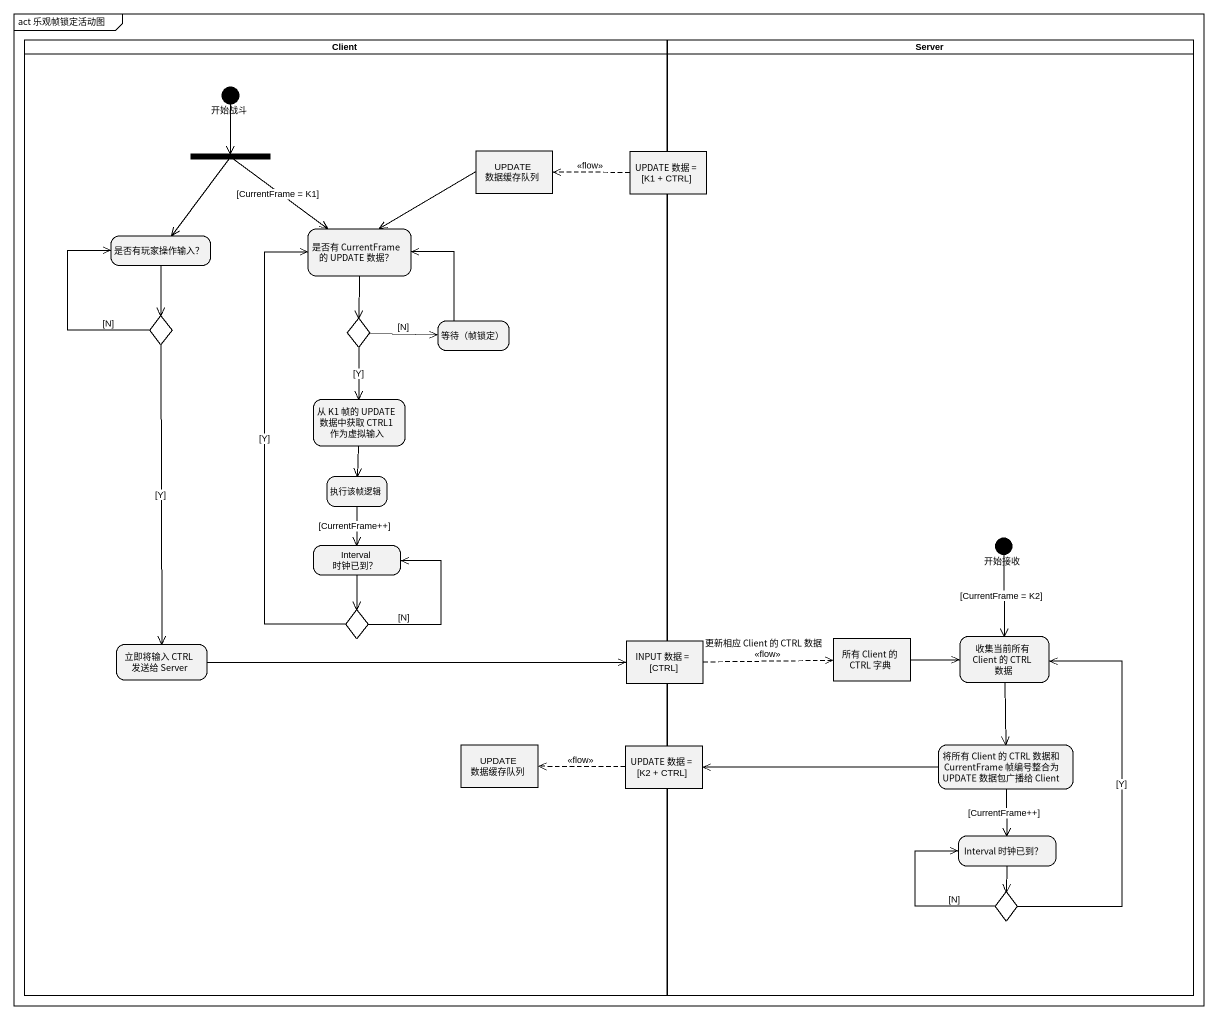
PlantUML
@startuml
mainframe act 乐观帧锁定活动图
hide empty description
state Client <<partition>> {
  state 开始战斗 <<start>>
  state fork1 <<fork>>
  state "UPDATE 数据缓存队列" as UPDATE_数据缓存队列 <<object>>
  state "是否有玩家操作输入？" as 是否有玩家操作输入
  state "是否有 CurrentFrame 的 UPDATE 数据？" as 是否有_CurrentFrame_的_UPDATE_数据
  state choice1 <<choice>>
  state choice2 <<choice>>
  state "等待（帧锁定）" as 等待_帧锁定
  state "从 K1 帧的 UPDATE 数据中获取 CTRL1 作为虚拟输入" as 从_K1_帧的_UPDATE_数据中获取_CTRL1
  state 执行该帧逻辑
  state "Interval 时钟已到？" as Interval_时钟已到
  state choice3 <<choice>>
  state "立即将输入 CTRL 发送给 Server" as 立即将输入_CTRL_发送给_Server
  state "UPDATE 数据缓存队列" as UPDATE_数据缓存队列_2 <<object>>
}
state Server <<partition>> {
  state 开始接收 <<start>>
  state "所有 Client 的 CTRL 字典" as 所有_Client_的_CTRL_字典 <<object>>
  state "收集当前所有 Client 的 CTRL 数据" as 收集当前所有_Client_的_CTRL_数据
  state "将所有 Client 的 CTRL 数据和 CurrentFrame 帧编号整合为 UPDATE 数据包广播给 Client" as 将所有_Client_的_CTRL_数据和
  state "Interval 时钟已到？" as Interval_时钟已到_2
  state choice4 <<choice>>
}
state "UPDATE 数据 = [K1 + CTRL]" as UPDATE_数据_K1_CTRL <<object>>
state "INPUT 数据 = [CTRL]" as INPUT_数据_CTRL <<object>>
state "UPDATE 数据 = [K2 + CTRL]" as UPDATE_数据_K2_CTRL <<object>>
开始战斗 --> fork1
fork1 --> 是否有玩家操作输入
fork1 --> 是否有_CurrentFrame_的_UPDATE_数据 : [CurrentFrame = K1]
UPDATE_数据缓存队列 -left-> 是否有_CurrentFrame_的_UPDATE_数据
UPDATE_数据_K1_CTRL -left[dashed]-> UPDATE_数据缓存队列 : <<flow>>
是否有玩家操作输入 --> choice1
是否有_CurrentFrame_的_UPDATE_数据 --> choice2
choice1 -up-> 是否有玩家操作输入 : [N]
choice1 --> 立即将输入_CTRL_发送给_Server : [Y]
choice2 -right-> 等待_帧锁定 : [N]
choice2 --> 从_K1_帧的_UPDATE_数据中获取_CTRL1 : [Y]
等待_帧锁定 -up-> 是否有_CurrentFrame_的_UPDATE_数据
从_K1_帧的_UPDATE_数据中获取_CTRL1 --> 执行该帧逻辑
执行该帧逻辑 --> Interval_时钟已到 : [CurrentFrame++]
Interval_时钟已到 --> choice3
开始接收 --> 收集当前所有_Client_的_CTRL_数据 : [CurrentFrame = K2]
choice3 -up-> 是否有_CurrentFrame_的_UPDATE_数据 : [Y]
choice3 -up-> Interval_时钟已到 : [N]
立即将输入_CTRL_发送给_Server -right-> INPUT_数据_CTRL
INPUT_数据_CTRL -right[dashed]-> 所有_Client_的_CTRL_字典 : 更新相应 Client 的 CTRL 数据\n<<flow>>
所有_Client_的_CTRL_字典 -right-> 收集当前所有_Client_的_CTRL_数据
收集当前所有_Client_的_CTRL_数据 --> 将所有_Client_的_CTRL_数据和
UPDATE_数据_K2_CTRL -left[dashed]-> UPDATE_数据缓存队列_2 : <<flow>>
将所有_Client_的_CTRL_数据和 -left-> UPDATE_数据_K2_CTRL
将所有_Client_的_CTRL_数据和 --> Interval_时钟已到_2 : [CurrentFrame++]
Interval_时钟已到_2 --> choice4
choice4 -up-> 收集当前所有_Client_的_CTRL_数据 : [Y]
choice4 -up-> Interval_时钟已到_2 : [N]
@enduml
